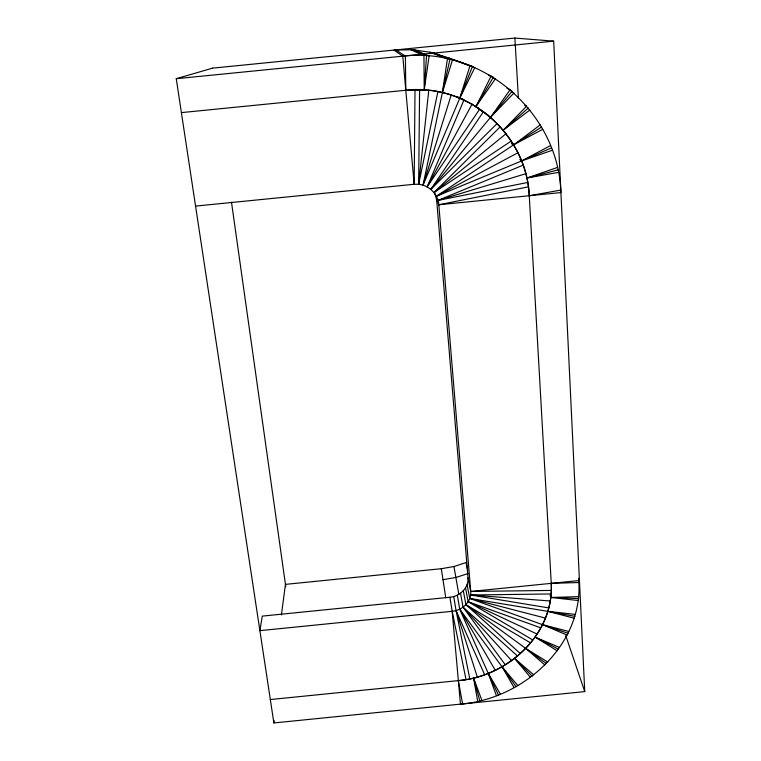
<?xml version="1.0" encoding="UTF-8"?>
<svg xmlns="http://www.w3.org/2000/svg" width="761" height="761" viewBox="0 0 761 761"><rect width="100%" height="100%" fill="white"/><g stroke="black" fill="none" stroke-linecap="round" stroke-linejoin="round"><path stroke-width="1.14" d="M415.002 90.274L414.174 184.276L195.558 206.088M434.664 192.647L436.652 199.924L468.025 577.799C468.843 587.968 459.654 596.453 449.932 597.242L262.26 616.115L259.891 630.65L452.177 611.302C462.117 610.493 471.554 601.865 470.736 591.459L438.812 204.766C438.041 194.245 429.166 185.218 418.655 184.276L419.596 90.283M449.932 597.242L452.177 611.302L460.443 704.144C523.149 699.311 585.038 644.167 578.56 578.312M270.336 699.549L458.35 680.61C507.416 676.71 553.941 634.693 551.259 583.354L529.256 195.739C527.116 133.812 467.302 82.759 405.803 90.255L181.394 112.609M410.978 49.788L423.944 55.8L424.21 89.922L426.541 55.753L413.061 49.75L394.008 50.083L402.769 56.162C482.455 46.782 558.536 112.381 560.905 192.581L438.812 204.766L436.652 199.924M402.769 56.162L414.174 184.276L418.655 184.276L428.785 90.312C482.198 95.401 526.717 142.174 529.256 195.739L560.591 190.117M212.547 68.138L514.893 38.05L553.675 41.151L584.743 691.606L273.874 722.95L274.16 720.6M281.427 614.936L285.432 584.372L441.323 568.705L453.946 566.526L466.093 562.55L467.73 570.683M424.21 89.922L429.109 56.133L415.116 50.064M433.856 53.175L452.462 60.005L442.369 92.566L447.439 58.835L429.822 52.233M418.655 184.276L437.775 92.176M462.555 703.782L458.35 680.61C507.264 676.567 554.208 634.712 551.259 583.354L579.359 582.507M457.732 97.256L459.606 98.616L423.04 185.151L442.255 93.108M442.369 92.566L449.998 59.215L431.877 52.538L413.061 49.75M423.04 185.151L451.216 94.973M453.822 60.338L451.796 59.301L474.788 67.624L459.815 98.093L470.032 65.655M459.815 98.093L472.495 66.445L447.982 57.712M476.243 106.959L479.592 109.28L427.149 186.873L463.791 100.423L460.871 98.35M492.234 77.479L495.478 78.735L476.072 106.359L491.13 76.033L488.952 75.196M427.149 186.873L472.143 104.048M476.072 106.359L493.413 77.203L488.981 75.501M496.943 123.701L430.831 189.365L483.311 111.896L479.858 109.498M430.831 189.365L512.21 91.177M513.989 93.013L490.721 117.099L510.165 89.655L506.969 88.295M529.865 110.031L503.402 130.026L526.65 106.112L524.529 105.094M510.973 141.232L433.951 192.543L500.044 126.992M503.402 130.026L528.41 107.938M433.951 192.543L506.227 133.556M540.186 124.928L513.789 144.761L511.906 143.315M521.171 161.123L436.376 196.262L513.342 145.056L511.639 143.753M541.632 127.001L513.789 144.761L542.717 129.294M436.376 196.262L518.051 152.685M550.479 145.579L521.665 160.913L519.858 159.42M551.563 147.843L521.665 160.913L552.277 150.269M527.192 182.554L438.013 200.39L522.721 165.327M558.336 172.395L526.85 178.055L557.318 167.496M468.281 573.49L455.868 577.475L442.997 579.692M438.013 200.39L525.813 173.708M273.874 722.95L176.257 78.706L212.566 68.138M526.85 178.055L558.022 169.893M438.812 204.766L527.887 186.959M468.025 577.799L470.736 591.459L579.435 580.519M176.257 78.706L553.675 41.151M578.798 596.624L550.821 597.48L550.07 595.235M470.736 591.459L550.888 590.431M548.434 607.868L470.631 594.988L550.698 593.961M428.785 90.312L405.803 90.255L405.375 56.124L396.091 50.045M578.721 598.593L550.821 597.48L578.293 600.543M470.631 594.988L550.327 600.99M574.136 618.198L547.939 611.378L575.306 614.403M547.492 611.302L469.765 598.46L467.092 584.657M547.939 611.378L574.888 616.334M567.031 635.074L542.717 624.733L568.828 631.487M545.608 618.141L469.765 598.46L542.298 624.581M431.877 52.538L449.951 58.35M542.717 624.733L568.087 633.333M540.643 627.787L468.167 601.732L465.532 587.863M557.195 650.788L535.306 637.214L559.563 647.478M508.976 89.788L511.135 90.711M457.818 97.018L463.915 99.662M537.352 634.189L468.167 601.732L532.757 639.953M535.306 637.214L558.517 649.209M530.465 642.826L465.903 604.681L463.325 590.755M547.768 662.032L525.899 648.562L544.886 664.981M474.445 105.817L485.937 113.779M488.904 115.834L487.078 114.569L488.591 116.176M546.446 663.602L465.903 604.681L520.21 653.452M530.417 677.357L514.74 658.512L533.737 674.826M517.375 655.887L463.049 607.192L460.538 593.219M514.74 658.512L532.186 676.196M511.706 660.757L463.049 607.192L505.142 664.61M514.132 687.659L502.098 666.855L517.822 685.594M501.86 666.531L459.73 609.181L457.304 595.159M502.098 666.855L516.063 686.745M496.419 695.668L488.267 673.399L500.386 694.127M495.316 670.365L459.73 609.181L488.105 673.038M488.267 673.399L498.465 695.031M484.5 674.379L456.058 610.569L453.718 596.519M477.67 701.223L473.57 678.022L481.827 700.225M565.746 635.625L584.743 691.606M477.309 677.052L456.058 610.569L469.727 678.47M473.57 678.022L479.782 700.862M452.177 611.302L465.932 679.183M453.937 566.469L458.854 594.398M441.313 568.638L445.756 597.842M231.496 202.217L285.794 586.826M514.893 38.05L518.412 98.492"/></g></svg>
